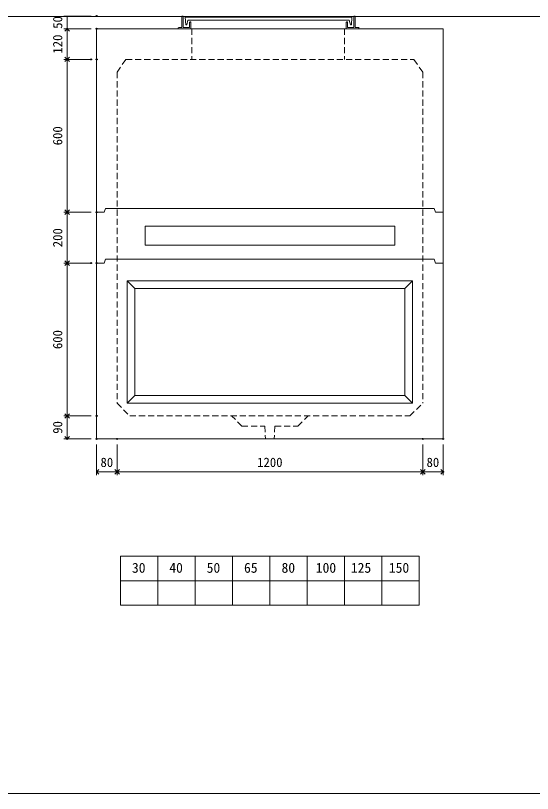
# Model space of a CAD drawing. Units: millimetres, scale not verified. Extents: x -6420 to 6420, y -3041 to 3040.
# Drawn here: x 2362 to 4391, y -2660 to 394 of the extents above; entities that cross this region are included whole.
import ezdxf
from ezdxf.enums import TextEntityAlignment as Align

# ---------------------------------------------------------------- set-up
doc = ezdxf.new("R2010")
doc.units = ezdxf.units.MM
doc.header["$LTSCALE"] = 20
doc.header["$PDMODE"] = 32
doc.header["$PDSIZE"] = 4
doc.linetypes.add('DASHED1', pattern=[1.8, 1.2, -0.6])
doc.linetypes.add('USER2', pattern=[50.8, 31.75, -6.35, 6.35, -6.35])
doc.layers.add('0-1_Defpoints', color=7, linetype='Continuous')
for name, color, linetype, lineweight in [('0-2_waku', 7, 'Continuous', 18), ('0-3_gaikei', 7, 'Continuous', 18), ('0-4_kakure', 7, 'DASHED1', 5), ('0-5_sunpou', 7, 'Continuous', 5), ('0-8_uchigawa', 6, 'Continuous', 18), ('0-A_futa', 3, 'Continuous', 18), ('0-B_GL', 4, 'Continuous', 18), ('0-D_文字１', 7, 'Continuous', 18), ('1-2_uchigawa2', 6, 'USER2', 18)]:
    doc.layers.add(name, color=color, linetype=linetype, lineweight=lineweight)
doc.styles.add('ＭＳ ゴシック', font='')
doc.styles.get('ＭＳ ゴシック').set_extended_font_data('MS Gothic')

# ---------------------------------------------------------------- blocks, each defined once
blk = doc.blocks.new('_Open90')
at = {"layer": '0-5_sunpou'}
blk.add_line((0, 0), (-1, 0), dxfattribs=at)
blk.add_lwpolyline([(-0.5, 0.5), (0, 0), (-0.5, -0.5)], dxfattribs=at)
blk = doc.blocks.new('D64')
at = {"layer": '0-1_Defpoints'}
for p in [(5263.24, 2008.83), (5147.22, 1408.83), (5263.24, 1408.83)]:
    blk.add_point(p, dxfattribs=at)
at = {"layer": '0-5_sunpou'}
for p, q in [((5241.24, 2008.83), (5134.22, 2008.83)), ((5147.22, 1990.83), (5147.22, 1426.83)), ((5241.24, 1408.83), (5134.22, 1408.83))]:
    blk.add_line(p, q, dxfattribs=at)
at = {"layer": '0-5_sunpou', "xscale": 18, "yscale": 18}
for p, rotation in [((5147.22, 2008.83), 90), ((5147.22, 1408.83), 270)]:
    blk.add_blockref('_Open90', p, dxfattribs=dict(at, rotation=rotation))
at = {"layer": '0-5_sunpou', "style": 'ＭＳ ゴシック'}
blk.add_text('600', height=36.66, rotation=90, dxfattribs=at).set_placement((5139.22, 1671.33), align=Align.BOTTOM_LEFT)
blk = doc.blocks.new('D65')
at = {"layer": '0-1_Defpoints'}
for p in [(5263.24, 1408.83), (5147.22, 1318.83), (5263.24, 1318.83)]:
    blk.add_point(p, dxfattribs=at)
at = {"layer": '0-5_sunpou'}
for p, q in [((5241.24, 1408.83), (5134.22, 1408.83)), ((5147.22, 1390.83), (5147.22, 1336.83)), ((5241.24, 1318.83), (5134.22, 1318.83))]:
    blk.add_line(p, q, dxfattribs=at)
at = {"layer": '0-5_sunpou', "xscale": 18, "yscale": 18}
for p, rotation in [((5147.22, 1408.83), 90), ((5147.22, 1318.83), 270)]:
    blk.add_blockref('_Open90', p, dxfattribs=dict(at, rotation=rotation))
at = {"layer": '0-5_sunpou', "style": 'ＭＳ ゴシック'}
blk.add_text('90', height=36.66, rotation=90, dxfattribs=at).set_placement((5139.22, 1338.83), align=Align.BOTTOM_LEFT)
blk = doc.blocks.new('D66')
at = {"layer": '0-1_Defpoints'}
for p in [(5263.24, 1318.83), (5343.24, 1318.83), (5343.24, 1189.51)]:
    blk.add_point(p, dxfattribs=at)
at = {"layer": '0-5_sunpou'}
for p, q in [((5263.24, 1296.83), (5263.24, 1176.51)), ((5343.24, 1296.83), (5343.24, 1176.51)), ((5281.24, 1189.51), (5325.24, 1189.51))]:
    blk.add_line(p, q, dxfattribs=at)
at = {"layer": '0-5_sunpou', "xscale": 18, "yscale": 18, "rotation": 180}
blk.add_blockref('_Open90', (5263.24, 1189.51), dxfattribs=at)
at = {"layer": '0-5_sunpou', "xscale": 18, "yscale": 18}
blk.add_blockref('_Open90', (5343.24, 1189.51), dxfattribs=at)
at = {"layer": '0-5_sunpou', "style": 'ＭＳ ゴシック'}
blk.add_text('80', height=36.66, dxfattribs=at).set_placement((5278.24, 1197.51), align=Align.BOTTOM_LEFT)
blk = doc.blocks.new('D67')
at = {"layer": '0-1_Defpoints'}
for p in [(5343.24, 1318.83), (6543.24, 1318.83), (6543.24, 1189.51)]:
    blk.add_point(p, dxfattribs=at)
at = {"layer": '0-5_sunpou'}
for p, q in [((5343.24, 1296.83), (5343.24, 1176.51)), ((6543.24, 1296.83), (6543.24, 1176.51)), ((5361.24, 1189.51), (6525.24, 1189.51))]:
    blk.add_line(p, q, dxfattribs=at)
at = {"layer": '0-5_sunpou', "xscale": 18, "yscale": 18, "rotation": 180}
blk.add_blockref('_Open90', (5343.24, 1189.51), dxfattribs=at)
at = {"layer": '0-5_sunpou', "xscale": 18, "yscale": 18}
blk.add_blockref('_Open90', (6543.24, 1189.51), dxfattribs=at)
at = {"layer": '0-5_sunpou', "style": 'ＭＳ ゴシック'}
blk.add_text('1200', height=36.66, dxfattribs=at).set_placement((5893.24, 1197.51), align=Align.BOTTOM_LEFT)
blk = doc.blocks.new('D68')
at = {"layer": '0-1_Defpoints'}
for p in [(6543.24, 1318.83), (6623.24, 1318.83), (6623.24, 1189.51)]:
    blk.add_point(p, dxfattribs=at)
at = {"layer": '0-5_sunpou'}
for p, q in [((6543.24, 1296.83), (6543.24, 1176.51)), ((6623.24, 1296.83), (6623.24, 1176.51)), ((6561.24, 1189.51), (6605.24, 1189.51))]:
    blk.add_line(p, q, dxfattribs=at)
at = {"layer": '0-5_sunpou', "xscale": 18, "yscale": 18, "rotation": 180}
blk.add_blockref('_Open90', (6543.24, 1189.51), dxfattribs=at)
at = {"layer": '0-5_sunpou', "xscale": 18, "yscale": 18}
blk.add_blockref('_Open90', (6623.24, 1189.51), dxfattribs=at)
at = {"layer": '0-5_sunpou', "style": 'ＭＳ ゴシック'}
blk.add_text('80', height=36.66, dxfattribs=at).set_placement((6558.24, 1197.51), align=Align.BOTTOM_LEFT)
blk = doc.blocks.new('D69')
at = {"layer": '0-1_Defpoints'}
for p in [(5263.24, 2928.83), (5147.22, 2808.83), (5263.24, 2808.83)]:
    blk.add_point(p, dxfattribs=at)
at = {"layer": '0-5_sunpou'}
for p, q in [((5241.24, 2928.83), (5134.22, 2928.83)), ((5147.22, 2910.83), (5147.22, 2826.83)), ((5241.24, 2808.83), (5134.22, 2808.83))]:
    blk.add_line(p, q, dxfattribs=at)
at = {"layer": '0-5_sunpou', "xscale": 18, "yscale": 18}
for p, rotation in [((5147.22, 2928.83), 90), ((5147.22, 2808.83), 270)]:
    blk.add_blockref('_Open90', p, dxfattribs=dict(at, rotation=rotation))
at = {"layer": '0-5_sunpou', "style": 'ＭＳ ゴシック'}
blk.add_text('120', height=36.66, rotation=90, dxfattribs=at).set_placement((5139.22, 2831.33), align=Align.BOTTOM_LEFT)
blk = doc.blocks.new('D70')
at = {"layer": '0-1_Defpoints'}
for p in [(5241.24, 2808.83), (5147.22, 2208.83), (5263.24, 2208.83)]:
    blk.add_point(p, dxfattribs=at)
at = {"layer": '0-5_sunpou'}
for p, q in [((5219.24, 2808.83), (5134.22, 2808.83)), ((5147.22, 2790.83), (5147.22, 2226.83)), ((5241.24, 2208.83), (5134.22, 2208.83))]:
    blk.add_line(p, q, dxfattribs=at)
at = {"layer": '0-5_sunpou', "xscale": 18, "yscale": 18}
for p, rotation in [((5147.22, 2808.83), 90), ((5147.22, 2208.83), 270)]:
    blk.add_blockref('_Open90', p, dxfattribs=dict(at, rotation=rotation))
at = {"layer": '0-5_sunpou', "style": 'ＭＳ ゴシック'}
blk.add_text('600', height=36.66, rotation=90, dxfattribs=at).set_placement((5139.22, 2471.33), align=Align.BOTTOM_LEFT)
blk = doc.blocks.new('D71')
at = {"layer": '0-1_Defpoints'}
for p in [(5263.24, 2208.83), (5147.22, 2008.83), (5241.24, 2008.83)]:
    blk.add_point(p, dxfattribs=at)
at = {"layer": '0-5_sunpou'}
for p, q in [((5241.24, 2208.83), (5134.22, 2208.83)), ((5147.22, 2190.83), (5147.22, 2026.83)), ((5219.24, 2008.83), (5134.22, 2008.83))]:
    blk.add_line(p, q, dxfattribs=at)
at = {"layer": '0-5_sunpou', "xscale": 18, "yscale": 18}
for p, rotation in [((5147.22, 2208.83), 90), ((5147.22, 2008.83), 270)]:
    blk.add_blockref('_Open90', p, dxfattribs=dict(at, rotation=rotation))
at = {"layer": '0-5_sunpou', "style": 'ＭＳ ゴシック'}
blk.add_text('200', height=36.66, rotation=90, dxfattribs=at).set_placement((5139.22, 2071.33), align=Align.BOTTOM_LEFT)
blk = doc.blocks.new('D53')
at = {"layer": '0-1_Defpoints'}
for p in [(5263.24, 2978.83), (5147.22, 2928.83), (5263.24, 2928.83)]:
    blk.add_point(p, dxfattribs=at)
at = {"layer": '0-5_sunpou'}
for p, q in [((5241.24, 2978.83), (5134.22, 2978.83)), ((5147.22, 2978.83), (5147.22, 2928.83)), ((5241.24, 2928.83), (5134.22, 2928.83))]:
    blk.add_line(p, q, dxfattribs=at)
at = {"layer": '0-5_sunpou', "style": 'ＭＳ ゴシック'}
blk.add_text('50', height=36.66, rotation=90, dxfattribs=at).set_placement((5139.22, 2928.83), align=Align.BOTTOM_LEFT)

msp = doc.modelspace()

# ---------------------------------------------------------------- linework, layer by layer
at = {"layer": '0-2_waku'}
for p, q in [((2773.48, -1728.56), (2773.48, -1920.56)), ((2773.48, -1728.56), (2773.48, -1920.56)), ((2773.48, -1728.56), (2773.48, -1920.56)), ((2773.48, -1728.56), (2773.48, -1920.56)), ((2773.48, -1728.56), (3946.81, -1728.56)), ((2920.14, -1728.56), (2920.14, -1920.56)), ((3066.81, -1728.56), (3066.81, -1920.56)), ((3066.81, -1728.56), (3066.81, -1920.56)), ((3213.48, -1728.56), (3213.48, -1920.56)), ((3360.14, -1728.56), (3360.14, -1920.56)), ((3506.81, -1728.56), (3506.81, -1920.56)), ((3653.48, -1728.56), (3653.48, -1920.56)), ((3800.14, -1728.56), (3800.14, -1920.56)), ((3946.81, -1728.56), (3946.81, -1920.56)), ((2773.48, -1824.56), (3946.81, -1824.56)), ((2773.48, -1920.56), (3946.81, -1920.56)), ((-1739.86, -2659.56), (6420.14, -2659.56))]:
    msp.add_line(p, q, dxfattribs=at)
at = {"layer": '0-3_gaikei'}
for p, q in [((2680.14, 342.44), (2680.14, -1267.56)), ((2710.14, -377.56), (2715.14, -362.56)), ((2715.14, -362.56), (4005.14, -362.56)), ((4010.14, -377.56), (4005.14, -362.56)), ((2710.14, -377.56), (2680.14, -377.56)), ((4040.14, -377.56), (4010.14, -377.56)), ((2710.14, -577.56), (2680.14, -577.56)), ((2710.14, -577.56), (2715.14, -562.56)), ((2715.14, -562.56), (4005.14, -562.56)), ((4010.14, -577.56), (4005.14, -562.56)), ((4040.14, -577.56), (4010.14, -577.56)), ((4040.14, -1267.56), (2680.14, -1267.56))]:
    msp.add_line(p, q, dxfattribs=at)
msp.add_lwpolyline([(2680.14, 342.44), (4040.14, 342.44), (4040.14, -1267.56)], dxfattribs=at)
at = {"layer": '0-4_kakure'}
for p, q in [((3053.58, 342.44), (3053.58, 222.44)), ((3653.58, 342.44), (3653.58, 222.44)), ((2760.14, 172.44), (2795.14, 222.44)), ((2795.14, 222.44), (3925.14, 222.44)), ((3960.14, 172.44), (3925.14, 222.44)), ((2760.14, 172.44), (2760.14, -1127.56)), ((3960.14, 172.44), (3960.14, -1127.56)), ((3910.14, -1177.56), (3960.14, -1127.56)), ((3250.14, -1217.56), (3210.14, -1177.56)), ((3250.14, -1217.56), (3340.14, -1217.56)), ((3340.14, -1217.56), (3342.64, -1267.56)), ((3380.14, -1217.56), (3377.64, -1267.56))]:
    msp.add_line(p, q, dxfattribs=at)
for points in [[(2760.14, -1127.56), (2810.14, -1177.56), (3910.14, -1177.56)], [(3380.14, -1217.56), (3470.14, -1217.56), (3510.14, -1177.56)]]:
    msp.add_lwpolyline(points, dxfattribs=at)
at = {"layer": '0-8_uchigawa'}
for p, q in [((2800.14, -647.56), (3920.14, -647.56)), ((2800.14, -647.56), (2800.14, -1127.56)), ((2800.14, -647.56), (2830.14, -677.56)), ((3920.14, -647.56), (3890.14, -677.56)), ((3920.14, -1127.56), (3920.14, -647.56)), ((2830.14, -677.56), (3890.14, -677.56)), ((2830.14, -677.56), (2830.14, -1097.56)), ((3890.14, -1097.56), (3890.14, -677.56)), ((2800.14, -1127.56), (2830.14, -1097.56)), ((2830.14, -1097.56), (3890.14, -1097.56)), ((3920.14, -1127.56), (3890.14, -1097.56)), ((2800.14, -1127.56), (3920.14, -1127.56))]:
    msp.add_line(p, q, dxfattribs=at)
at = {"layer": '0-A_futa'}
for p, q in [((3015.14, 390.44), (3015.14, 347.44)), ((3017.14, 392.44), (3020.14, 392.44)), ((3020.14, 392.44), (3020.14, 347.44)), ((3027.95, 387.94), (3682.28, 387.94)), ((3027.95, 387.94), (3030.44, 357.94)), ((3038.47, 376.94), (3034.15, 357.94)), ((3038.47, 376.94), (3671.81, 376.94)), ((3045.14, 367.44), (3045.14, 347.44)), ((3047.14, 369.44), (3048.14, 369.44)), ((3050.14, 367.44), (3050.14, 342.44)), ((3660.14, 367.44), (3660.14, 342.44)), ((3663.14, 369.44), (3662.14, 369.44)), ((3665.14, 367.44), (3665.14, 347.44)), ((3671.81, 376.94), (3676.13, 357.94)), ((3682.28, 387.94), (3680.03, 357.94)), ((3690.14, 392.44), (3693.14, 392.44)), ((3695.14, 390.44), (3695.14, 347.44)), ((3000.14, 345.44), (3000.14, 344.44)), ((3002.14, 347.44), (3015.14, 347.44)), ((3055.14, 342.44), (3002.14, 342.44)), ((3020.14, 347.44), (3045.14, 347.44)), ((3030.44, 357.94), (3034.15, 357.94)), ((3660.14, 342.44), (3708.14, 342.44)), ((3680.03, 357.94), (3676.13, 357.94)), ((3708.14, 347.44), (3695.14, 347.44)), ((3710.14, 345.44), (3710.14, 344.44))]:
    msp.add_line(p, q, dxfattribs=at)
msp.add_lwpolyline([(3690.14, 392.44), (3690.14, 347.44), (3665.14, 347.44)], dxfattribs=at)
for centre, start, end in [((3017.14, 390.44), 90, 180), ((3047.14, 367.44), 90, 180), ((3048.14, 367.44), 0, 90), ((3662.14, 367.44), 90, 180), ((3663.14, 367.44), 0, 90), ((3693.14, 390.44), 0, 90), ((3002.14, 345.44), 90, 180), ((3002.14, 344.44), 180, 270), ((3708.14, 345.44), 0, 90), ((3708.14, 344.44), 270, 0)]:
    msp.add_arc(centre, 2, start, end, dxfattribs=at)
at = {"layer": '0-B_GL'}
msp.add_line((-1739.86, 390.44), (6420.14, 390.44), dxfattribs=at)
at = {"layer": '1-2_uchigawa2'}
for p, q in [((2870.14, -432.56), (3360.14, -432.56)), ((2870.14, -432.56), (2870.14, -507.56)), ((3850.14, -432.56), (3360.14, -432.56)), ((3850.14, -432.56), (3850.14, -507.56)), ((2870.14, -507.56), (3360.14, -507.56)), ((3850.14, -507.56), (3360.14, -507.56))]:
    msp.add_line(p, q, dxfattribs=at)

# ---------------------------------------------------------------- block references
at = {"layer": '0-5_sunpou'}
for name in ['D53', 'D69', 'D70', 'D71', 'D64', 'D65', 'D66', 'D67', 'D68']:
    msp.add_blockref(name, (-2583.09, -2586.39), dxfattribs=at)

# ---------------------------------------------------------------- texts
at = {"layer": '0-D_文字１', "style": 'ＭＳ ゴシック'}
for s, p in [('30', (2818.7, -1804.92)), ('40', (2965.37, -1804.92)), ('50', (3112.04, -1804.92)), ('65', (3258.7, -1804.92)), ('80', (3405.91, -1804.92)), ('100', (3540.41, -1804.92)), ('125', (3678.26, -1804.92)), ('150', (3827.28, -1804.92))]:
    msp.add_text(s, height=39.1, dxfattribs=at).set_placement(p, align=Align.BOTTOM_LEFT)

doc.saveas('drawing.dxf')
